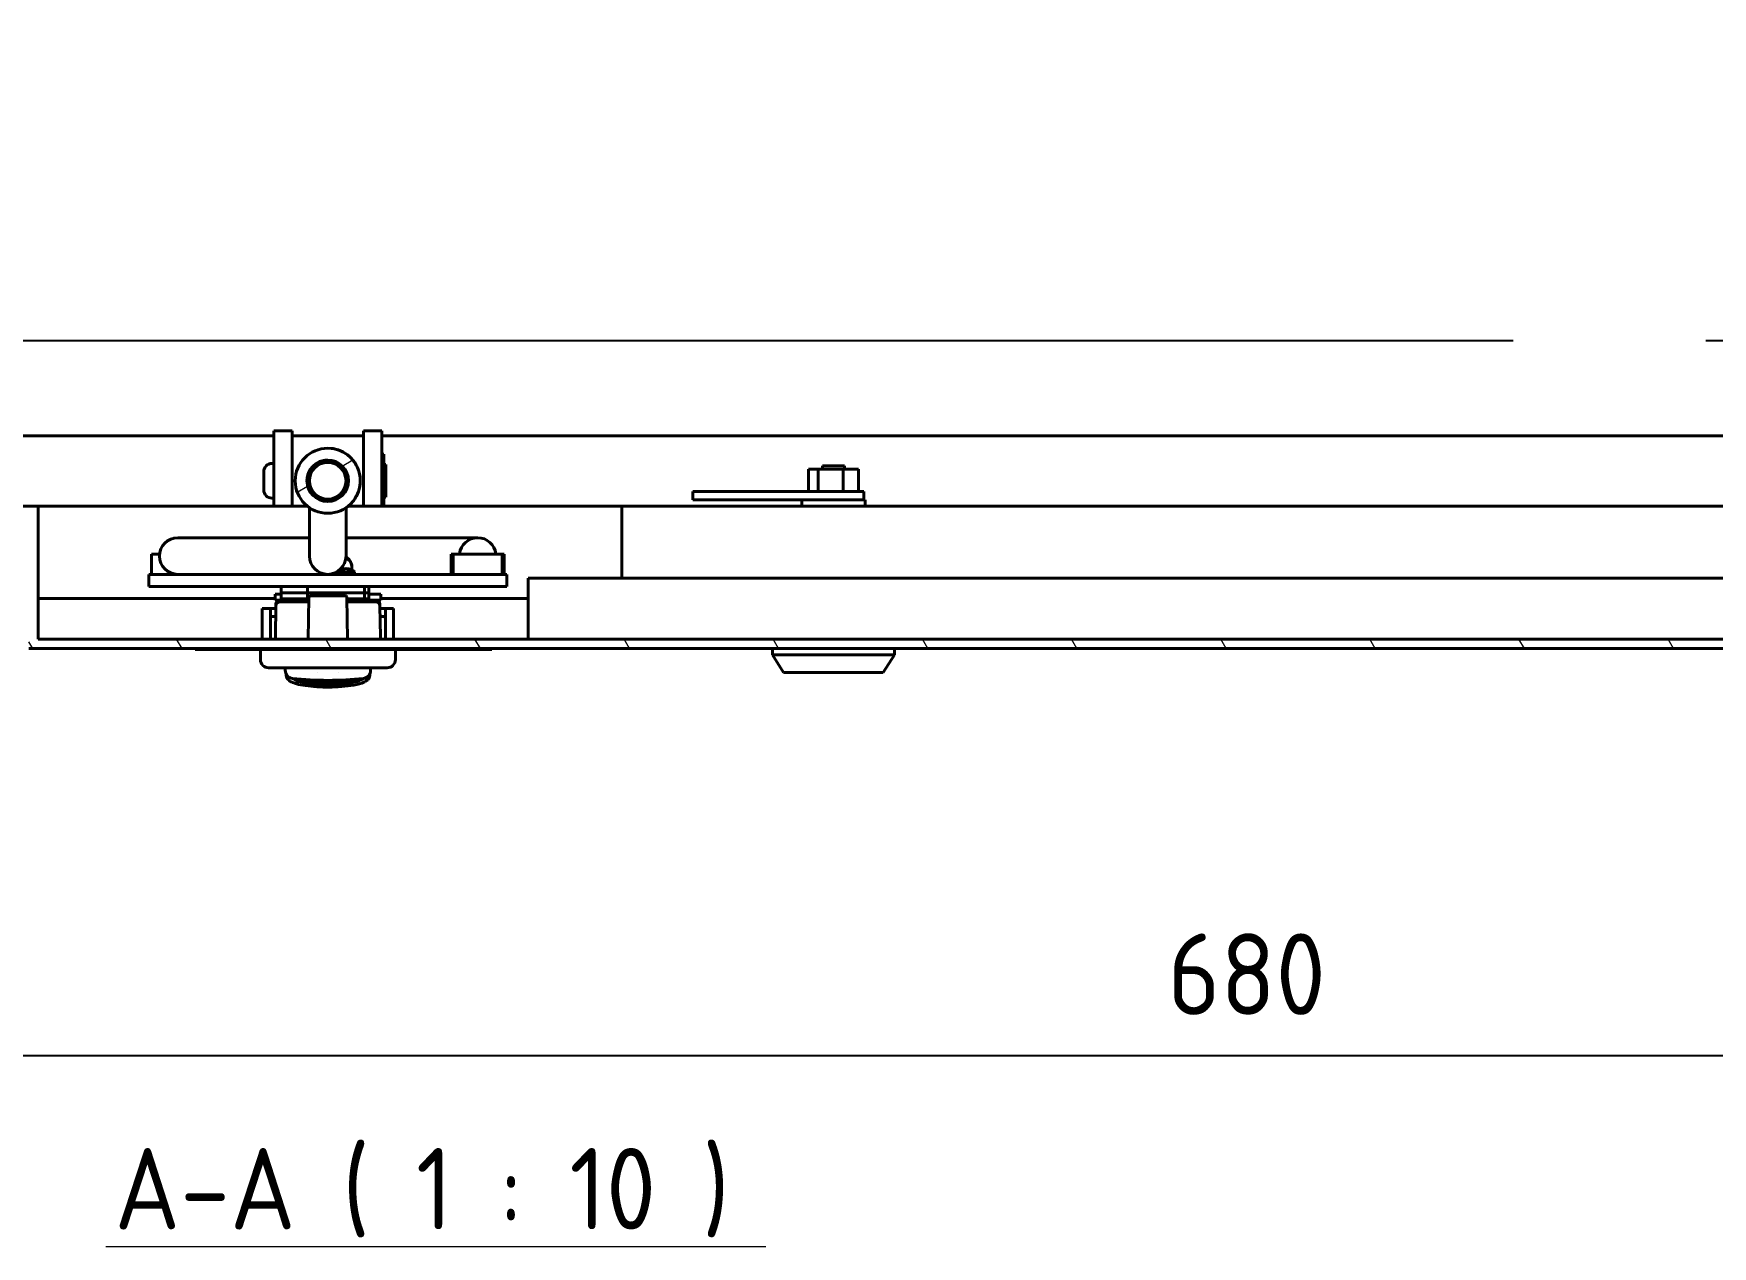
# Model space of a CAD drawing. Header units: millimetres. Extents: x 0 to 8410, y 0 to 5940.
# Drawn here: x 7248.3 to 7661, y 3047 to 3345.1 of the extents above; entities that cross this region are included whole.
import ezdxf

# ---------------------------------------------------------------- set-up
doc = ezdxf.new("R2010")
doc.units = ezdxf.units.MM
doc.header["$LTSCALE"] = 10
doc.linetypes.add('CHAIN', pattern=[0.3543, 0.2362, -0.0295, 0.0591, -0.0295])
doc.linetypes.add('DOUBLE_DASH_CHAIN', pattern=[1.2403, 0.6614, -0.0827, 0.1654, -0.0827, 0.1654, -0.0827])
doc.layers.get('0').update_dxf_attribs({"color": 3, "lineweight": 25})
for name, color, linetype, lineweight in [('가시적인 것(ISO)', 3, 'Continuous', 40), ('기호(ISO)', 5, 'Continuous', 25), ('단면선(ISO)', 7, 'CHAIN', 25), ('치수(ISO)', 2, 'Continuous', 25), ('해치(ISO)', 7, 'Continuous', 18)]:
    doc.layers.add(name, color=color, linetype=linetype, lineweight=lineweight)
doc.styles.add('치수 텍스트_PSTEK_POSCO', font='isocp.shx')
doc.styles.add('텍스트 스타일466', font='isocp.shx')
doc.dimstyles.new('치수_PSTEK_POSCO', dxfattribs={"dimscale": 10, "dimtxt": 2, "dimasz": 1.2, "dimexe": 1, "dimexo": 1, "dimgap": 1, "dimtad": 1, "dimrnd": 1e-08, "dimdsep": 46, "dimtxsty": '치수 텍스트_PSTEK_POSCO', "dimblk": 'Filled-2', "dimcen": 0.09, "dimdle": 10, "dimclrd": 7, "dimclre": 7, "dimclrt": 2, "dimadec": 1, "dimazin": 2, "dimtfac": 1, "dimtmove": 0, "dimatfit": 3, "dimfxl": 0, "dimtolj": 1, "dimlwd": -1, "dimlwe": -1, "dimarcsym": 0})
pattern_1 = [(120.00018, (0, 0), (-27.49626, -15.87508), [])]

# ---------------------------------------------------------------- blocks, each defined once
blk = doc.blocks.new('2dTransSection1')
at = {"layer": '단면선(ISO)', "linetype": 'DOUBLE_DASH_CHAIN', "ltscale": 5.729759}
blk.add_line((652.237, 326.963), (812.314, 326.963), dxfattribs=at)
blk = doc.blocks.new('Filled-2')
at = {"color": 0}
for p, q in [((0, 0), (-1, 0.25)), ((-1, 0.25), (-1, -0.25)), ((-1, 0), (0, 0)), ((-1, -0.25), (0, 0))]:
    blk.add_line(p, q, dxfattribs=at)
at = {"color": 0, "flags": 128}
blk.add_lwpolyline([(-1, -0.25), (0, 0)], dxfattribs=at)
at = {"color": 0}
blk.add_solid([(-1, -0.25), (0, 0), (-1, 0.25), (-1, -0.25)], dxfattribs=at)
blk = doc.blocks.new('*D64')
at = {"layer": 'Defpoints', "color": 0}
for p in [(7205.67, 3293.9), (7885.67, 3293.9), (7885.67, 3093.9)]:
    blk.add_point(p, dxfattribs=at)
at = {"layer": '치수(ISO)', "color": 7}
for p, q in [((7205.67, 3283.9), (7205.67, 3083.9)), ((7885.67, 3283.9), (7885.67, 3083.9)), ((7217.67, 3093.9), (7873.67, 3093.9))]:
    blk.add_line(p, q, dxfattribs=at)
at = {"layer": '치수(ISO)', "color": 7, "xscale": 12.00000047683716, "yscale": 12.00000047683716, "zscale": 12.00000047683716, "rotation": 180}
blk.add_blockref('Filled-2', (7205.67, 3093.9), dxfattribs=at)
at = {"layer": '치수(ISO)', "color": 7, "xscale": 12.00000047683716, "yscale": 12.00000047683716, "zscale": 12.00000047683716}
blk.add_blockref('Filled-2', (7885.67, 3093.9), dxfattribs=at)
at = {"layer": '치수(ISO)', "color": 2, "insert": (7527.06, 3113.9), "char_height": 20, "attachment_point": 4, "style": '치수 텍스트_PSTEK_POSCO'}
blk.add_mtext('\\A1;680', dxfattribs=at)

msp = doc.modelspace()

# ---------------------------------------------------------------- hatches: boundary and pattern name
at = {"layer": '해치(ISO)'}
h = msp.add_hatch(dxfattribs=at)
h.set_pattern_fill('ANSI31', color=256, scale=254, angle=14.999978, style=0)
h.set_pattern_definition([(59.99998, (0, 0), (-27.4963, 15.87501), [])])
edge = h.paths.add_edge_path()
edge.add_line((6697.9681, 3196.2004), (6737.9681, 3196.2004))
edge.add_line((6737.9681, 3196.2004), (6737.9681, 3198.2004))
edge.add_ellipse((6734.9681, 3198.2004), major_axis=(3, 0), ratio=1, start_angle=0, end_angle=90)
edge.add_line((6734.9681, 3201.2004), (6707.4681, 3201.2004))
edge.add_ellipse((6707.4681, 3205.7004), major_axis=(0, -4.5), ratio=1, start_angle=270, end_angle=360, ccw=False)
edge.add_line((6702.9681, 3205.7004), (6702.9681, 3233.2004))
edge.add_ellipse((6699.9681, 3233.2004), major_axis=(3, 0), ratio=1, start_angle=0, end_angle=90)
edge.add_line((6699.9681, 3236.2004), (6697.9681, 3236.2004))
edge.add_line((6697.9681, 3236.2004), (6697.9681, 3196.2004))
edge = h.paths.add_edge_path()
edge.add_ellipse((7983.8681, 3205.7004), major_axis=(4.5, 0), ratio=1, start_angle=270, end_angle=360)
edge.add_line((7988.3681, 3205.7004), (7988.3681, 3233.2004))
edge.add_ellipse((7991.3681, 3233.2004), major_axis=(0, 3), ratio=1, start_angle=0, end_angle=90, ccw=False)
edge.add_line((7991.3681, 3236.2004), (7993.3681, 3236.2004))
edge.add_line((7993.3681, 3236.2004), (7993.3681, 3196.2004))
edge.add_line((7993.3681, 3196.2004), (7953.3681, 3196.2004))
edge.add_line((7953.3681, 3196.2004), (7953.3681, 3198.2004))
edge.add_ellipse((7956.3681, 3198.2004), major_axis=(0, 3), ratio=1, start_angle=0, end_angle=90, ccw=False)
edge.add_line((7956.3681, 3201.2004), (7983.8681, 3201.2004))
edge = h.paths.add_edge_path()
edge.add_ellipse((6707.4681, 3882.1004), major_axis=(-4.5, 0), ratio=1, start_angle=270, end_angle=360)
edge.add_line((6702.9681, 3882.1004), (6702.9681, 3854.6004))
edge.add_ellipse((6699.9681, 3854.6004), major_axis=(0, -3), ratio=1, start_angle=0, end_angle=90, ccw=False)
edge.add_line((6699.9681, 3851.6004), (6697.9681, 3851.6004))
edge.add_line((6697.9681, 3851.6004), (6697.9681, 3891.6004))
edge.add_line((6697.9681, 3891.6004), (6737.9681, 3891.6004))
edge.add_line((6737.9681, 3891.6004), (6737.9681, 3889.6004))
edge.add_ellipse((6734.9681, 3889.6004), major_axis=(0, -3), ratio=1, start_angle=0, end_angle=90, ccw=False)
edge.add_line((6734.9681, 3886.6004), (6707.4681, 3886.6004))
edge = h.paths.add_edge_path()
edge.add_line((7956.3681, 3886.6004), (7983.8681, 3886.6004))
edge.add_ellipse((7983.8681, 3882.1004), major_axis=(0, 4.5), ratio=1, start_angle=270, end_angle=360, ccw=False)
edge.add_line((7988.3681, 3882.1004), (7988.3681, 3854.6004))
edge.add_ellipse((7991.3681, 3854.6004), major_axis=(-3, 0), ratio=1, start_angle=0, end_angle=90)
edge.add_line((7991.3681, 3851.6004), (7993.3681, 3851.6004))
edge.add_line((7993.3681, 3851.6004), (7993.3681, 3891.6004))
edge.add_line((7993.3681, 3891.6004), (7953.3681, 3891.6004))
edge.add_line((7953.3681, 3891.6004), (7953.3681, 3889.6004))
edge.add_ellipse((7956.3681, 3889.6004), major_axis=(-3, 0), ratio=1, start_angle=0, end_angle=90)
h = msp.add_hatch(dxfattribs=at)
h.set_pattern_fill('ANSI31', color=256, scale=254, angle=-14.999978, style=0)
h.set_pattern_definition([(30, (0, 0), (-15.87501, 27.4963), [])])
edge = h.paths.add_edge_path()
edge.add_ellipse((7320.6181, 3235.1504), major_axis=(0, 8), ratio=1, start_angle=0, end_angle=360)
edge = h.paths.add_edge_path(flags=0)
edge.add_ellipse((7320.6181, 3235.1504), major_axis=(0, -5.1), ratio=1, start_angle=0, end_angle=360)
h = msp.add_hatch(dxfattribs=at)
h.set_pattern_fill('ANSI31', color=256, scale=254, angle=75.000175, style=0)
h.set_pattern_definition(pattern_1)
edge = h.paths.add_edge_path()
edge.add_ellipse((7320.6181, 3235.1504), major_axis=(4.5, 0), ratio=1, start_angle=0, end_angle=360)
h = msp.add_hatch(dxfattribs=at)
h.set_pattern_fill('ANSI31', color=256, scale=254, angle=75.000175, style=0)
h.set_pattern_definition(pattern_1)
h.paths.add_polyline_path([(7919.6681, 3213.6004), (7930.3681, 3213.6004), (7930.3681, 3196.2004), (7249.4681, 3196.2004), (7249.4681, 3228.9004), (7219.4681, 3228.9004), (7219.4681, 3215.9004), (7221.7681, 3215.9004), (7221.7681, 3226.6004), (7247.1681, 3226.6004), (7247.1681, 3193.9004), (7932.6681, 3193.9004), (7932.6681, 3215.9004), (7919.6681, 3215.9004)])

# ---------------------------------------------------------------- linework, layer by layer
at = {"layer": '가시적인 것(ISO)'}
for p, q in [((7307.3872, 3246.2004), (7183.9491, 3246.2004)), ((7307.3872, 3247.4004), (7307.3872, 3228.9004)), ((7307.3872, 3247.4004), (7311.8872, 3247.4004)), ((7311.8872, 3228.9004), (7311.8872, 3247.4004)), ((7329.3872, 3246.2004), (7311.8872, 3246.2004)), ((7329.3872, 3247.4004), (7329.3872, 3228.9004)), ((7333.8872, 3247.4004), (7329.3872, 3247.4004)), ((7333.8872, 3228.9004), (7333.8872, 3247.4004)), ((7943.3681, 3246.2004), (7333.8872, 3246.2004)), ((7333.8872, 3241.6504), (7334.3872, 3241.6504)), ((7334.3872, 3228.9004), (7334.3872, 3241.6504)), ((7304.8872, 3232.9004), (7304.8872, 3237.4004)), ((7307.3872, 3239.4004), (7306.8872, 3239.4004)), ((7334.3872, 3239.1504), (7334.8872, 3239.1504)), ((7334.8872, 3231.1504), (7334.8872, 3239.1504)), ((7441.1531, 3238.0004), (7438.7696, 3238.0004)), ((7438.7696, 3238.0004), (7438.7696, 3232.5004)), ((7447.3016, 3238.0004), (7441.1531, 3238.0004)), ((7441.1531, 3238.0004), (7441.1531, 3232.5004)), ((7442.2181, 3238.0004), (7442.2181, 3238.8004)), ((7447.6181, 3238.8004), (7442.2181, 3238.8004)), ((7451.0666, 3238.0004), (7447.3016, 3238.0004)), ((7447.3016, 3238.0004), (7447.3016, 3232.5004)), ((7447.6181, 3238.0004), (7447.6181, 3238.8004)), ((7451.0666, 3238.0004), (7451.0666, 3232.5004)), ((7316.1181, 3232.7504), (7316.1181, 3235.1504)), ((7325.1181, 3232.7504), (7325.1181, 3235.1504)), ((7325.1372, 3235.0525), (7325.1372, 3235.1504)), ((7325.1372, 3232.7865), (7325.1372, 3235.0525)), ((7419.8681, 3232.5004), (7410.3681, 3232.5004)), ((7410.3681, 3230.5004), (7410.3681, 3232.5004)), ((7442.8681, 3232.5004), (7419.8681, 3232.5004)), ((7452.3681, 3232.5004), (7442.8681, 3232.5004)), ((7452.3681, 3232.5004), (7452.3681, 3230.5004)), ((7249.4681, 3228.9004), (7219.4681, 3228.9004)), ((7249.4681, 3228.9004), (7315.6244, 3228.9004)), ((7249.4681, 3196.2004), (7249.4681, 3228.9004)), ((7307.3872, 3230.9004), (7306.8872, 3230.9004)), ((7316.1181, 3216.6504), (7316.1181, 3228.536)), ((7325.1181, 3216.6504), (7325.1181, 3228.536)), ((7325.1372, 3221.1504), (7325.1372, 3228.549)), ((7325.6309, 3228.9004), (7392.9181, 3228.9004)), ((7334.3872, 3231.1504), (7334.8872, 3231.1504)), ((7392.9181, 3211.2004), (7392.9181, 3228.9004)), ((7392.9181, 3228.9004), (7846.9181, 3228.9004)), ((7410.3681, 3230.5004), (7419.8681, 3230.5004)), ((7442.8681, 3230.5004), (7419.8681, 3230.5004)), ((7437.1181, 3228.9004), (7437.1181, 3230.5004)), ((7442.8681, 3230.5004), (7450.0924, 3230.5004)), ((7452.7181, 3230.5004), (7450.0924, 3230.5004)), ((7452.7181, 3228.9004), (7452.7181, 3230.5004)), ((7283.7681, 3221.1504), (7316.1181, 3221.1504)), ((7357.2974, 3221.1504), (7325.1181, 3221.1504)), ((7357.4872, 3221.1504), (7357.2974, 3221.1504)), ((7277.6613, 3217.1504), (7277.268, 3217.1504)), ((7277.268, 3212.1504), (7277.268, 3217.1504)), ((7278.6549, 3217.1504), (7277.6613, 3217.1504)), ((7278.6549, 3217.1504), (7279.296, 3217.1504)), ((7325.3571, 3216.3004), (7325.1045, 3216.3004)), ((7351.4872, 3217.1504), (7350.9871, 3217.1504)), ((7350.9871, 3212.1504), (7350.9871, 3217.1504)), ((7363.4872, 3217.1504), (7351.4872, 3217.1504)), ((7351.4872, 3212.1504), (7351.4872, 3217.1504)), ((7363.9873, 3217.1504), (7363.4872, 3217.1504)), ((7363.4872, 3212.1504), (7363.4872, 3217.1504)), ((7363.9873, 3212.1504), (7363.9873, 3217.1504)), ((7277.4202, 3212.1504), (7276.6681, 3212.1504)), ((7276.6681, 3209.1504), (7276.6681, 3212.1504)), ((7277.6613, 3212.1504), (7277.4202, 3212.1504)), ((7278.6549, 3212.1504), (7277.6613, 3212.1504)), ((7278.6549, 3212.1504), (7283.7681, 3212.1504)), ((7283.7681, 3212.1504), (7320.6181, 3212.1504)), ((7320.6181, 3212.1504), (7329.5075, 3212.1504)), ((7327.1681, 3212.8004), (7322.9478, 3212.8004)), ((7323.6126, 3213.2914), (7323.6126, 3213.1661)), ((7326.5571, 3213.9004), (7326.5571, 3213.1661)), ((7327.1681, 3212.4004), (7327.1681, 3212.8004)), ((7331.7979, 3212.1504), (7329.5075, 3212.1504)), ((7331.7979, 3212.1504), (7363.1262, 3212.1504)), ((7364.6681, 3212.1504), (7363.1262, 3212.1504)), ((7364.6681, 3209.1504), (7364.6681, 3212.1504)), ((7869.9181, 3211.2004), (7369.9181, 3211.2004)), ((7369.9181, 3196.2004), (7369.9181, 3211.2004)), ((7278.21, 3209.1504), (7276.6681, 3209.1504)), ((7278.21, 3209.1504), (7309.5383, 3209.1504)), ((7308.6681, 3207.3004), (7307.6681, 3207.3004)), ((7307.6681, 3205.8004), (7307.6681, 3207.3004)), ((7309.1681, 3207.3004), (7308.6681, 3207.3004)), ((7309.1681, 3207.6504), (7309.1681, 3209.1504)), ((7314.9181, 3207.6504), (7309.1681, 3207.6504)), ((7309.1681, 3206.1504), (7309.1681, 3207.6504)), ((7314.9181, 3207.6504), (7309.1681, 3207.6504)), ((7311.8287, 3209.1504), (7309.5383, 3209.1504)), ((7311.8287, 3209.1504), (7329.5075, 3209.1504)), ((7315.6681, 3207.6504), (7314.9181, 3207.6504)), ((7315.6681, 3207.6504), (7314.9181, 3207.6504)), ((7315.6681, 3207.6504), (7315.6681, 3209.1504)), ((7315.6681, 3207.6504), (7316.1197, 3207.6504)), ((7315.6681, 3206.1504), (7315.6681, 3207.6504)), ((7315.6681, 3207.6504), (7316.1197, 3207.6504)), ((7329.6681, 3207.6504), (7316.1197, 3207.6504)), ((7329.6681, 3207.6504), (7316.1197, 3207.6504)), ((7316.5126, 3206.9004), (7324.8237, 3206.9004)), ((7331.7979, 3209.1504), (7329.5075, 3209.1504)), ((7329.6681, 3207.6504), (7329.6681, 3209.1504)), ((7329.6681, 3207.6504), (7330.1944, 3207.6504)), ((7329.6681, 3206.1504), (7329.6681, 3207.6504)), ((7329.6681, 3207.6504), (7330.1944, 3207.6504)), ((7330.6944, 3207.6504), (7330.1944, 3207.6504)), ((7330.6944, 3207.6504), (7330.1944, 3207.6504)), ((7330.6944, 3207.6504), (7330.6944, 3209.1504)), ((7330.6944, 3206.1504), (7330.6944, 3207.6504)), ((7332.6681, 3207.3004), (7330.6944, 3207.3004)), ((7331.7979, 3209.1504), (7363.1262, 3209.1504)), ((7333.6681, 3207.3004), (7332.6681, 3207.3004)), ((7333.6681, 3205.8004), (7333.6681, 3207.3004)), ((7364.6681, 3209.1504), (7363.1262, 3209.1504)), ((7307.6681, 3206.2004), (7249.4681, 3206.2004)), ((7304.5181, 3203.8004), (7304.5181, 3198.8004)), ((7306.5181, 3203.8004), (7304.5181, 3203.8004)), ((7306.5181, 3203.8004), (7306.7182, 3203.8004)), ((7306.5181, 3198.8004), (7306.5181, 3203.8004)), ((7307.8671, 3203.8004), (7306.7182, 3203.8004)), ((7307.6681, 3205.8004), (7308.6681, 3205.8004)), ((7307.8779, 3204.4178), (7307.7452, 3196.8178)), ((7307.8849, 3204.8178), (7307.8779, 3204.4178)), ((7308.8847, 3205.8004), (7308.6681, 3205.8004)), ((7308.8777, 3205.4004), (7315.5037, 3205.4004)), ((7308.8847, 3205.8004), (7315.9936, 3205.8004)), ((7314.9181, 3206.1504), (7309.1681, 3206.1504)), ((7313.7681, 3206.1504), (7313.7681, 3205.8004)), ((7315.6681, 3206.1504), (7314.9181, 3206.1504)), ((7315.6681, 3206.1504), (7316.0081, 3206.1504)), ((7315.8344, 3196.2004), (7316.0126, 3206.4091)), ((7325.5018, 3196.2004), (7325.3236, 3206.4091)), ((7329.6681, 3206.1504), (7325.3281, 3206.1504)), ((7325.3426, 3205.8004), (7332.4515, 3205.8004)), ((7325.8325, 3205.4004), (7332.4585, 3205.4004)), ((7327.5681, 3206.1504), (7327.5681, 3205.8004)), ((7329.6681, 3206.1504), (7330.1944, 3206.1504)), ((7330.6944, 3206.1504), (7330.1944, 3206.1504)), ((7332.6681, 3205.8004), (7332.4515, 3205.8004)), ((7332.6681, 3205.8004), (7333.6681, 3205.8004)), ((7333.4583, 3204.4178), (7333.4514, 3204.8178)), ((7333.4583, 3204.4178), (7333.591, 3196.8178)), ((7334.618, 3203.8004), (7333.4691, 3203.8004)), ((7369.9181, 3206.2004), (7333.6681, 3206.2004)), ((7334.618, 3203.8004), (7334.8181, 3203.8004)), ((7336.8181, 3203.8004), (7334.8181, 3203.8004)), ((7334.8181, 3203.8004), (7334.8181, 3198.8004)), ((7336.8181, 3198.8004), (7336.8181, 3203.8004)), ((7304.5181, 3198.8004), (7304.5181, 3196.2004)), ((7306.5181, 3196.2004), (7306.5181, 3198.8004)), ((7307.8322, 3201.8004), (7307.0181, 3201.8004)), ((7334.3181, 3201.8004), (7333.504, 3201.8004)), ((7334.8181, 3198.8004), (7334.8181, 3196.2004)), ((7336.8181, 3196.2004), (7336.8181, 3198.8004)), ((7930.3681, 3196.2004), (7249.4681, 3196.2004)), ((7307.7344, 3196.2004), (7307.7452, 3196.8178)), ((7333.6018, 3196.2004), (7333.591, 3196.8178)), ((7247.1681, 3193.9004), (7932.6681, 3193.9004)), ((7288.0109, 3193.9004), (7288.0109, 3193.7004)), ((7288.2378, 3193.9004), (7288.2378, 3193.7004)), ((7289.4858, 3193.9004), (7289.4858, 3193.7004)), ((7359.4858, 3193.7004), (7289.4858, 3193.7004)), ((7304.0699, 3193.7004), (7304.0918, 3191.1829)), ((7337.2664, 3193.7004), (7337.2444, 3191.1829)), ((7359.4858, 3193.9004), (7359.4858, 3193.7004)), ((7360.7337, 3193.9004), (7360.7337, 3193.7004)), ((7360.9606, 3193.9004), (7360.9606, 3193.7004)), ((7429.9181, 3193.9004), (7429.9181, 3192.4004)), ((7429.9181, 3192.4004), (7459.9181, 3192.4004)), ((7432.6681, 3188.0004), (7429.9181, 3192.4004)), ((7457.1681, 3188.0004), (7459.9181, 3192.4004)), ((7459.9181, 3193.9004), (7459.9181, 3192.4004)), ((7306.0918, 3189.2004), (7335.2445, 3189.2004)), ((7310.1681, 3188.7761), (7310.1681, 3189.2004)), ((7310.1681, 3188.5649), (7310.1681, 3188.7761)), ((7316.1309, 3186.2292), (7314.2192, 3186.2292)), ((7319.2237, 3186.0241), (7314.6335, 3186.0241)), ((7319.6681, 3185.819), (7315.0477, 3185.819)), ((7318.1681, 3188.0061), (7318.1681, 3188.0061)), ((7319.557, 3186.069), (7319.557, 3186.1081)), ((7319.698, 3186.1063), (7319.7792, 3186.0688)), ((7319.7792, 3186.0688), (7320.0011, 3185.9664)), ((7320.0011, 3185.8641), (7320.0011, 3185.9664)), ((7320.0011, 3185.9664), (7320.2234, 3185.8639)), ((7320.2234, 3185.8639), (7320.4448, 3185.7617)), ((7320.8914, 3185.7617), (7321.1129, 3185.8639)), ((7321.1129, 3185.8639), (7321.3351, 3185.9664)), ((7321.3351, 3185.9664), (7321.557, 3186.0688)), ((7321.3351, 3185.8641), (7321.3351, 3185.9664)), ((7321.557, 3186.0688), (7321.6382, 3186.1063)), ((7326.2886, 3185.819), (7321.6681, 3185.819)), ((7321.7792, 3186.069), (7321.7792, 3186.1081)), ((7326.7028, 3186.0241), (7322.1126, 3186.0241)), ((7323.1681, 3188.0061), (7323.1681, 3188.0061)), ((7327.117, 3186.2292), (7325.2053, 3186.2292)), ((7331.1681, 3188.7761), (7331.1681, 3189.2004)), ((7331.1681, 3188.7761), (7331.1681, 3188.5649)), ((7457.1681, 3188.0004), (7432.6681, 3188.0004)), ((7320.1122, 3185.6141), (7315.4616, 3185.6141)), ((7320.5567, 3185.4091), (7315.8758, 3185.4091)), ((7325.0462, 3185.204), (7316.29, 3185.204)), ((7324.632, 3184.999), (7316.7042, 3184.999)), ((7324.2215, 3184.7956), (7317.1148, 3184.7956)), ((7323.1505, 3184.5925), (7318.1858, 3184.5925)), ((7320.4456, 3185.6591), (7320.4448, 3185.7617)), ((7320.4448, 3185.7617), (7320.6678, 3185.6589)), ((7320.6683, 3185.6588), (7320.8914, 3185.7617)), ((7325.4604, 3185.4091), (7320.7795, 3185.4091)), ((7320.8906, 3185.6591), (7320.8914, 3185.7617)), ((7325.8746, 3185.6141), (7321.224, 3185.6141))]:
    msp.add_line(p, q, dxfattribs=at)
for radius in [8, 5.1, 4.5]:
    msp.add_circle((7320.6181, 3235.1504), radius, dxfattribs=at)
for centre, radius, start, end in [((7320.6372, 3235.1504), 5.1, 90.106999, 207.614303), ((7320.6372, 3235.1504), 8, 304.228866, 90.068212), ((7320.6372, 3235.1504), 4.5, 0, 90.121265), ((7306.8872, 3237.4004), 2, 90, 180), ((7306.8872, 3232.9004), 2, 180, 270), ((7283.7681, 3216.6504), 4.5, 90, 270), ((7357.4872, 3216.6504), 4.5, 6.37937, 173.62063), ((7320.6181, 3216.6504), 4.5, 180, 0), ((7323.5571, 3213.9004), 3, 0.000019, 53.130102), ((7320.6681, 3202.632), 10.9379, 74.383254, 74.982014), ((7320.6681, 3202.632), 12.0684, 57.411905, 60.793055), ((7326.4681, 3212.4004), 0.7, 339.075168, 0), ((7316.5126, 3206.4004), 0.5, 90, 179), ((7324.8237, 3206.4004), 0.5, 1, 90), ((7308.8777, 3204.4004), 1, 90, 179), ((7308.8847, 3204.8004), 1, 90, 179), ((7332.4515, 3204.8004), 1, 1, 90), ((7332.4585, 3204.4004), 1, 1, 90), ((7307.0181, 3201.3004), 0.5, 126.857605, 180), ((7334.3181, 3201.3004), 0.5, 0, 53.142395), ((7306.0918, 3191.2004), 2, 180.5, 270), ((7335.2445, 3191.2004), 2, 270, 359.5), ((7312.1681, 3188.5649), 2, 180, 263.743805), ((7320.6681, 3266.1004), 80, 263.743805, 276.256195), ((7329.1681, 3188.5649), 2, 276.256195, 0)]:
    msp.add_arc(centre, radius, start, end, dxfattribs=at)
for centre, major_axis, ratio, start_param, end_param in [((7325.0848, 3202.632), (0, 10.9379), 0.5, 6.01062167, 6.55574894), ((7315.478, 3204.4266), (0.4999, -0.0087), 0.0115701, 6.28314607, 6.28330272), ((7325.8583, 3204.4266), (-0.4999, -0.0087), 0.01155352, 0.00000001, 0.00013847), ((7310.4609, 3185.6166), (0.0692, -1.982), 0.00001, 3.49803181, 3.67858202), ((7320.6681, 3186.8511), (-8.705, 0), 0.20506262, 0.1621143, 1.01748088), ((7319.2237, 3186.2741), (0, 0.25), 0.44444444, 2.26049318, 4.0066341), ((7319.6681, 3186.069), (0, 0.25), 0.44444444, 1.57079633, 4.7114932), ((7320.1122, 3185.8641), (0, 0.25), 0.44444444, 1.57079633, 4.7114932), ((7321.224, 3185.8641), (0, 0.25), 0.44444444, 1.57169208, 4.71238898), ((7321.6681, 3186.069), (0, 0.25), 0.44444444, 1.57169208, 4.71238898), ((7322.1126, 3186.2741), (0, 0.25), 0.44444444, 2.27655121, 4.02269213), ((7320.6681, 3186.8511), (-8.705, 0), 0.20506262, 2.12411154, 2.97947836), ((7329.9846, 3187.3192), (0.9485, 0.0475), 0.97568151, 6.20025748, 6.2002697), ((7330.8758, 3185.6285), (0.0688, 1.9702), 0.00001, 5.74595627, 5.92726372), ((7320.5567, 3185.6591), (0, 0.25), 0.44444444, 1.57079633, 4.7110469), ((7320.7795, 3185.6591), (0, 0.25), 0.44444444, 1.57213829, 4.71238898)]:
    msp.add_ellipse(centre, major_axis=major_axis, ratio=ratio, start_param=start_param, end_param=end_param, dxfattribs=at)
for points, knots in [([(7326.5571, 3213.9004), (7326.5571, 3214.058), (7326.5412, 3214.2443), (7326.487, 3214.5628), (7326.435, 3214.7505), (7326.3067, 3215.0822), (7326.1979, 3215.2716), (7326.0199, 3215.4988), (7325.9221, 3215.5957), (7325.6124, 3215.8373), (7325.3263, 3215.928), (7325.0765, 3215.928), (7325.0681, 3215.9279), (7325.0597, 3215.9277)], [0.372489683, 0.372489683, 0.372489683, 0.372489683, 0.419755937, 0.419755937, 0.473414673, 0.473414673, 0.545550808, 0.545550808, 0.600116705, 0.600116705, 0.744979206, 0.744979206, 0.749973819, 0.749973819, 0.749973819, 0.749973819]), ([(7315.5037, 3205.4004), (7315.5575, 3205.4004), (7315.612, 3205.4093), (7315.7134, 3205.4434), (7315.7615, 3205.4688), (7315.8464, 3205.5325), (7315.8842, 3205.5718), (7315.9448, 3205.659), (7315.9683, 3205.7082), (7315.9907, 3205.7843), (7315.9962, 3205.8102), (7316.0013, 3205.8495), (7316.0024, 3205.8627), (7316.0032, 3205.8784), (7316.0033, 3205.8808), (7316.0034, 3205.884), (7316.0034, 3205.8848), (7316.0035, 3205.8862), (7316.0035, 3205.8869), (7316.0035, 3205.8877), (7316.0035, 3205.888), (7316.0035, 3205.8887), (7316.0036, 3205.889), (7316.0036, 3205.8898), (7316.0036, 3205.8901), (7316.0036, 3205.8906), (7316.0036, 3205.8907), (7316.0036, 3205.8909), (7316.0036, 3205.8909), (7316.0036, 3205.8909)], [0, 0, 0, 0, 0.0161479961, 0.0161479961, 0.0320720003, 0.0320720003, 0.0480041045, 0.0480041045, 0.0639360232, 0.0639360232, 0.0718248537, 0.0718248537, 0.075809898, 0.075809898, 0.0765286136, 0.0765286136, 0.0767818654, 0.0767818654, 0.0769826369, 0.0769826369, 0.0770827591, 0.0770827591, 0.0772860355, 0.0772860355, 0.0776901468, 0.0776901468, 0.0784886093, 0.0784886093, 0.0796364049, 0.0796364049, 0.0796364049, 0.0796364049]), ([(7325.3326, 3205.8909), (7325.3326, 3205.8909), (7325.3326, 3205.891), (7325.3327, 3205.8901), (7325.3327, 3205.8899), (7325.3327, 3205.8892), (7325.3327, 3205.8889), (7325.3327, 3205.8883), (7325.3327, 3205.8878), (7325.3327, 3205.8868), (7325.3327, 3205.8863), (7325.3328, 3205.8834), (7325.3329, 3205.8809), (7325.3334, 3205.8689), (7325.3341, 3205.8593), (7325.3377, 3205.8246), (7325.3422, 3205.7996), (7325.362, 3205.7231), (7325.3842, 3205.6727), (7325.4424, 3205.5832), (7325.479, 3205.5428), (7325.562, 3205.4766), (7325.6094, 3205.4498), (7325.7091, 3205.413), (7325.7625, 3205.4025), (7325.8212, 3205.4005), (7325.8269, 3205.4004), (7325.8325, 3205.4004)], [0.0463509028, 0.0463509028, 0.0463509028, 0.0463509028, 0.0482775804, 0.0482775804, 0.0487149721, 0.0487149721, 0.0488957451, 0.0488957451, 0.0490782892, 0.0490782892, 0.0492597626, 0.0492597626, 0.0499909493, 0.0499909493, 0.0528684865, 0.0528684865, 0.0604590006, 0.0604590006, 0.0765708205, 0.0765708205, 0.0924963087, 0.0924963087, 0.1084284727, 0.1084284727, 0.1243602953, 0.1243602953, 0.1260548174, 0.1260548174, 0.1260548174, 0.1260548174]), ([(7306.7182, 3201.7005), (7306.7501, 3201.7244), (7306.7849, 3201.7444), (7306.8852, 3201.7875), (7306.954, 3201.8004), (7307.0181, 3201.8004)], [0.0477563727, 0.0477563727, 0.0477563727, 0.0477563727, 0.0611298303, 0.0611298303, 0.0848690552, 0.0848690552, 0.0848690552, 0.0848690552]), ([(7307.7452, 3196.8189), (7307.7453, 3196.8249), (7307.7465, 3196.8898), (7307.751, 3197.151), (7307.7584, 3197.5744), (7307.7678, 3198.1143), (7307.7747, 3198.5085), (7307.7784, 3198.718)], [0.021771206, 0.021771206, 0.021771206, 0.021771206, 0.2, 0.4, 0.6, 0.8, 1, 1, 1, 1]), ([(7334.3181, 3201.8004), (7334.3822, 3201.8004), (7334.451, 3201.7875), (7334.5513, 3201.7444), (7334.5861, 3201.7244), (7334.618, 3201.7005)], [0.0840407175, 0.0840407175, 0.0840407175, 0.0840407175, 0.1077799424, 0.1077799424, 0.1211533999, 0.1211533999, 0.1211533999, 0.1211533999]), ([(7360.7337, 3193.7004), (7360.6654, 3193.7004), (7360.5628, 3193.7004), (7359.9859, 3193.7004), (7359.7605, 3193.7004), (7359.4858, 3193.7004)], [-2.739479478, -2.739479478, -2.739479478, -2.739479478, -2.385342247, -2.385342247, -2.224904413, -2.224904413, -2.224904413, -2.224904413]), ([(7310.3899, 3187.6495), (7310.3909, 3187.62), (7310.3919, 3187.5908), (7310.3929, 3187.5622), (7310.394, 3187.5327), (7310.395, 3187.5038), (7310.396, 3187.4754)], [0.342560268, 0.342560268, 0.342560268, 0.342560268, 0.666666667, 0.666666667, 0.666666667, 1, 1, 1, 1]), ([(7330.9338, 3187.2899), (7330.9243, 3187.0182), (7330.8301, 3186.755), (7330.5611, 3186.3365), (7330.3899, 3186.1731), (7329.8746, 3185.7898), (7329.4837, 3185.6089), (7328.2931, 3185.1907), (7327.3592, 3184.9808), (7325.3608, 3184.6826), (7324.3144, 3184.5785), (7322.2352, 3184.4591), (7321.1836, 3184.4353), (7319.1499, 3184.4579), (7318.142, 3184.5029), (7316.2633, 3184.6537), (7315.3709, 3184.7616), (7313.7761, 3185.032), (7313.0636, 3185.1981), (7311.8423, 3185.6002), (7311.341, 3185.8253), (7310.6642, 3186.4471), (7310.4181, 3186.8407), (7310.4024, 3187.29)], [0, 0, 0, 0, 0.14515184, 0.14515184, 0.2929076, 0.2929076, 0.55375242, 0.55375242, 0.95338207, 0.95338207, 1.29200712, 1.29200712, 1.60114363, 1.60114363, 1.90300834, 1.90300834, 2.20628078, 2.20628078, 2.51942141, 2.51942141, 2.85973289, 2.85973289, 3.09975844, 3.09975844, 3.09975844, 3.09975844]), ([(7314.2192, 3186.2292), (7314.1968, 3186.2292), (7314.1742, 3186.2329), (7314.132, 3186.2471), (7314.112, 3186.2576), (7314.0762, 3186.284), (7314.0601, 3186.3003), (7314.0333, 3186.3364), (7314.0223, 3186.3565), (7314.0137, 3186.3776)], [0, 0, 0, 0, 0.0067498345, 0.0067498345, 0.0134268722, 0.0134268722, 0.0202535093, 0.0202535093, 0.0272192842, 0.0272192842, 0.0272192842, 0.0272192842]), ([(7314.6335, 3186.0241), (7314.6111, 3186.0241), (7314.5884, 3186.0278), (7314.5462, 3186.042), (7314.5262, 3186.0525), (7314.4904, 3186.079), (7314.4743, 3186.0953), (7314.4468, 3186.1323), (7314.4353, 3186.1536), (7314.4199, 3186.193), (7314.4146, 3186.2109), (7314.4108, 3186.2292)], [0, 0, 0, 0, 0.0067498345, 0.0067498345, 0.0134268722, 0.0134268722, 0.0202535093, 0.0202535093, 0.0275966094, 0.0275966094, 0.0331691058, 0.0331691058, 0.0331691058, 0.0331691058]), ([(7315.0477, 3185.819), (7315.0253, 3185.819), (7315.0026, 3185.8228), (7314.9604, 3185.8369), (7314.9404, 3185.8475), (7314.9046, 3185.8739), (7314.8885, 3185.8902), (7314.861, 3185.9273), (7314.8496, 3185.9486), (7314.8341, 3185.988), (7314.8288, 3186.0059), (7314.825, 3186.0241)], [0, 0, 0, 0, 0.0067498345, 0.0067498345, 0.0134268722, 0.0134268722, 0.0202535093, 0.0202535093, 0.0275966094, 0.0275966094, 0.0331691058, 0.0331691058, 0.0331691058, 0.0331691058]), ([(7315.4616, 3185.6141), (7315.4392, 3185.6141), (7315.4165, 3185.6179), (7315.3743, 3185.632), (7315.3543, 3185.6426), (7315.3185, 3185.669), (7315.3025, 3185.6853), (7315.2749, 3185.7223), (7315.2635, 3185.7437), (7315.248, 3185.783), (7315.2428, 3185.8009), (7315.239, 3185.819)], [0, 0, 0, 0, 0.0067498345, 0.0067498345, 0.0134268722, 0.0134268722, 0.0202535093, 0.0202535093, 0.0275966094, 0.0275966094, 0.0331543345, 0.0331543345, 0.0331543345, 0.0331543345]), ([(7326.0972, 3185.819), (7326.093, 3185.7984), (7326.0867, 3185.7781), (7326.0688, 3185.7357), (7326.0559, 3185.7135), (7326.0222, 3185.6725), (7326.0001, 3185.6538), (7325.9551, 3185.6289), (7325.9323, 3185.6209), (7325.8977, 3185.6151), (7325.8861, 3185.6141), (7325.8746, 3185.6141)], [0.0010987457, 0.0010987457, 0.0010987457, 0.0010987457, 0.0074102979, 0.0074102979, 0.0151922156, 0.0151922156, 0.0236707953, 0.0236707953, 0.0307635578, 0.0307635578, 0.0342332947, 0.0342332947, 0.0342332947, 0.0342332947]), ([(7326.5112, 3186.0241), (7326.5069, 3186.0034), (7326.5007, 3185.9831), (7326.4828, 3185.9406), (7326.4698, 3185.9184), (7326.4361, 3185.8774), (7326.4141, 3185.8587), (7326.369, 3185.8338), (7326.3462, 3185.8258), (7326.3116, 3185.82), (7326.3001, 3185.819), (7326.2886, 3185.819)], [0.001083976, 0.001083976, 0.001083976, 0.001083976, 0.0074102979, 0.0074102979, 0.0151922156, 0.0151922156, 0.0236707952, 0.0236707952, 0.0307635578, 0.0307635578, 0.0342332947, 0.0342332947, 0.0342332947, 0.0342332947]), ([(7326.9254, 3186.2292), (7326.9211, 3186.2085), (7326.9149, 3186.1882), (7326.897, 3186.1457), (7326.8841, 3186.1234), (7326.8503, 3186.0824), (7326.8283, 3186.0637), (7326.7832, 3186.0389), (7326.7604, 3186.0309), (7326.7258, 3186.0251), (7326.7143, 3186.0241), (7326.7028, 3186.0241)], [0.001083976, 0.001083976, 0.001083976, 0.001083976, 0.0074102979, 0.0074102979, 0.0151922156, 0.0151922156, 0.0236707952, 0.0236707952, 0.0307635578, 0.0307635578, 0.0342332947, 0.0342332947, 0.0342332947, 0.0342332947]), ([(7327.3225, 3186.3776), (7327.322, 3186.3765), (7327.3216, 3186.3753), (7327.3112, 3186.3507), (7327.2983, 3186.3285), (7327.2645, 3186.2875), (7327.2425, 3186.2688), (7327.1974, 3186.2439), (7327.1746, 3186.2359), (7327.1401, 3186.2301), (7327.1285, 3186.2292), (7327.117, 3186.2292)], [0.0070271368, 0.0070271368, 0.0070271368, 0.0070271368, 0.0074102979, 0.0074102979, 0.0151922156, 0.0151922156, 0.0236707952, 0.0236707952, 0.0307635578, 0.0307635578, 0.0342332947, 0.0342332947, 0.0342332947, 0.0342332947]), ([(7330.9403, 3187.4754), (7330.9412, 3187.5038), (7330.9423, 3187.5328), (7330.9433, 3187.5623), (7330.9443, 3187.5909), (7330.9453, 3187.62), (7330.9463, 3187.6495)], [0, 0, 0, 0, 0.333333333, 0.333333333, 0.333333333, 0.656852491, 0.656852491, 0.656852491, 0.656852491]), ([(7315.8758, 3185.4091), (7315.8534, 3185.4091), (7315.8307, 3185.4128), (7315.7886, 3185.427), (7315.7685, 3185.4375), (7315.7327, 3185.4639), (7315.7167, 3185.4802), (7315.6891, 3185.5173), (7315.6777, 3185.5386), (7315.6622, 3185.578), (7315.6569, 3185.5959), (7315.6532, 3185.6141)], [0, 0, 0, 0, 0.0067497323, 0.0067497323, 0.0134267743, 0.0134267743, 0.0202534112, 0.0202534112, 0.0275965115, 0.0275965115, 0.0331705719, 0.0331705719, 0.0331705719, 0.0331705719]), ([(7316.29, 3185.204), (7316.2676, 3185.204), (7316.2449, 3185.2078), (7316.2028, 3185.2219), (7316.1827, 3185.2324), (7316.1469, 3185.2589), (7316.1309, 3185.2752), (7316.1033, 3185.3122), (7316.0919, 3185.3335), (7316.0764, 3185.3729), (7316.0712, 3185.3909), (7316.0674, 3185.4091)], [0, 0, 0, 0, 0.0067498349, 0.0067498349, 0.0134268729, 0.0134268729, 0.0202535111, 0.0202535111, 0.0275966162, 0.0275966162, 0.0331690741, 0.0331690741, 0.0331690741, 0.0331690741]), ([(7316.7042, 3184.999), (7316.6818, 3184.999), (7316.6592, 3185.0027), (7316.617, 3185.0169), (7316.5969, 3185.0274), (7316.5611, 3185.0538), (7316.5451, 3185.0701), (7316.5175, 3185.1072), (7316.5061, 3185.1285), (7316.4907, 3185.1679), (7316.4854, 3185.1858), (7316.4816, 3185.204)], [0, 0, 0, 0, 0.0067498349, 0.0067498349, 0.0134268729, 0.0134268729, 0.0202535111, 0.0202535111, 0.0275966162, 0.0275966162, 0.0331690741, 0.0331690741, 0.0331690741, 0.0331690741]), ([(7317.1148, 3184.7956), (7317.0925, 3184.7956), (7317.07, 3184.7993), (7317.0281, 3184.8133), (7317.0082, 3184.8238), (7316.9728, 3184.85), (7316.9569, 3184.8663), (7316.9299, 3184.9029), (7316.9188, 3184.9239), (7316.904, 3184.963), (7316.899, 3184.9809), (7316.8957, 3184.999)], [0, 0, 0, 0, 0.0066907009, 0.0066907009, 0.013304948, 0.013304948, 0.0200424057, 0.0200424057, 0.0271945092, 0.0271945092, 0.0327178693, 0.0327178693, 0.0327178693, 0.0327178693]), ([(7317.8437, 3184.5976), (7317.8564, 3184.6032), (7317.8692, 3184.6132), (7317.8819, 3184.6272), (7317.8946, 3184.6412), (7317.9073, 3184.6591), (7317.9203, 3184.6806), (7317.9219, 3184.6832), (7317.9234, 3184.6859), (7317.925, 3184.6886), (7317.9366, 3184.7083), (7317.9484, 3184.7309), (7317.9605, 3184.7552), (7317.967, 3184.7682), (7317.9735, 3184.7818), (7317.9803, 3184.7956)], [0.000000098, 0.000000098, 0.000000098, 0.000000098, 0.25, 0.25, 0.25, 0.5, 0.5, 0.5, 0.530012354, 0.530012354, 0.530012354, 0.75, 0.75, 0.75, 0.868121684, 0.868121684, 0.868121684, 0.868121684]), ([(7318.1858, 3184.5924), (7318.076, 3184.5925), (7317.9666, 3184.5939), (7317.853, 3184.5973), (7317.8483, 3184.5975), (7317.8437, 3184.5976)], [-0.0330797392, -0.0330797392, -0.0330797392, -0.0330797392, 0, 0, 0.0014184893, 0.0014184893, 0.0014184893, 0.0014184893]), ([(7323.4925, 3184.5976), (7323.4879, 3184.5975), (7323.4832, 3184.5973), (7323.3696, 3184.5939), (7323.2603, 3184.5925), (7323.1505, 3184.5924)], [-0.2843108492, -0.2843108492, -0.2843108492, -0.2843108492, -0.2828632155, -0.2828632155, -0.249100163, -0.249100163, -0.249100163, -0.249100163]), ([(7323.356, 3184.7956), (7323.3621, 3184.7829), (7323.3682, 3184.7704), (7323.3743, 3184.7582), (7323.3878, 3184.731), (7323.4011, 3184.7054), (7323.4143, 3184.6833), (7323.4274, 3184.6613), (7323.4404, 3184.6427), (7323.4534, 3184.6282), (7323.4664, 3184.6137), (7323.4795, 3184.6033), (7323.4925, 3184.5976)], [0.13777902, 0.13777902, 0.13777902, 0.13777902, 0.25, 0.25, 0.25, 0.5, 0.5, 0.5, 0.75, 0.75, 0.75, 1, 1, 1, 1]), ([(7324.4406, 3184.999), (7324.4363, 3184.976), (7324.4295, 3184.9534), (7324.4102, 3184.9095), (7324.3968, 3184.8878), (7324.3629, 3184.849), (7324.3415, 3184.8318), (7324.2977, 3184.8088), (7324.2753, 3184.8014), (7324.2423, 3184.7964), (7324.2319, 3184.7956), (7324.2215, 3184.7956)], [0.0003367451, 0.0003367451, 0.0003367451, 0.0003367451, 0.0073268541, 0.0073268541, 0.0149710812, 0.0149710812, 0.0229996867, 0.0229996867, 0.0298999828, 0.0298999828, 0.0330356395, 0.0330356395, 0.0330356395, 0.0330356395]), ([(7324.8546, 3185.204), (7324.8503, 3185.1833), (7324.8441, 3185.163), (7324.8262, 3185.1205), (7324.8133, 3185.0983), (7324.7795, 3185.0573), (7324.7575, 3185.0386), (7324.7124, 3185.0137), (7324.6896, 3185.0057), (7324.6551, 3184.9999), (7324.6435, 3184.999), (7324.632, 3184.999)], [0.001083976, 0.001083976, 0.001083976, 0.001083976, 0.0074102979, 0.0074102979, 0.0151922156, 0.0151922156, 0.0236707952, 0.0236707952, 0.0307635578, 0.0307635578, 0.0342332943, 0.0342332943, 0.0342332943, 0.0342332943]), ([(7325.2688, 3185.4091), (7325.2646, 3185.3884), (7325.2583, 3185.3681), (7325.2404, 3185.3256), (7325.2275, 3185.3034), (7325.1938, 3185.2624), (7325.1717, 3185.2436), (7325.1266, 3185.2188), (7325.1038, 3185.2108), (7325.0693, 3185.205), (7325.0577, 3185.204), (7325.0462, 3185.204)], [0.001083976, 0.001083976, 0.001083976, 0.001083976, 0.0074102979, 0.0074102979, 0.0151922156, 0.0151922156, 0.0236707952, 0.0236707952, 0.0307635578, 0.0307635578, 0.0342332943, 0.0342332943, 0.0342332943, 0.0342332943]), ([(7325.6831, 3185.6141), (7325.6786, 3185.5928), (7325.6722, 3185.5719), (7325.6537, 3185.5289), (7325.6406, 3185.5066), (7325.6064, 3185.4659), (7325.5842, 3185.4475), (7325.539, 3185.4231), (7325.5162, 3185.4154), (7325.4823, 3185.4099), (7325.4713, 3185.4091), (7325.4604, 3185.4091)], [0.0008784766, 0.0008784766, 0.0008784766, 0.0008784766, 0.0073951939, 0.0073951939, 0.0152129762, 0.0152129762, 0.0236686313, 0.0236686313, 0.0307394876, 0.0307394876, 0.0340282025, 0.0340282025, 0.0340282025, 0.0340282025])]:
    msp.add_open_spline(points, degree=3, knots=knots, dxfattribs=at)
for points in [[(7325.8325, 3205.4004), (7325.8325, 3205.4004), (7325.8325, 3205.4004), (7325.8325, 3205.4004)], [(7333.591, 3196.8187), (7333.591, 3196.8181), (7333.591, 3196.8178), (7333.591, 3196.8178)], [(7288.2366, 3193.7004), (7288.1015, 3193.7004), (7288.0471, 3193.7004), (7288.0109, 3193.7004)], [(7289.4811, 3193.7004), (7288.9594, 3193.7004), (7288.5264, 3193.7004), (7288.2378, 3193.7004)], [(7360.9606, 3193.7004), (7360.9288, 3193.7004), (7360.8811, 3193.7004), (7360.7337, 3193.7004)], [(7310.3819, 3187.8785), (7310.3819, 3187.8785), (7310.3819, 3187.8785), (7310.3819, 3187.8785)], [(7311.7006, 3186.8359), (7311.7006, 3186.8359), (7311.7006, 3186.8359), (7311.7005, 3186.8359)], [(7330.9543, 3187.8785), (7330.9543, 3187.8785), (7330.9543, 3187.8785), (7330.9543, 3187.8785)]]:
    msp.add_open_spline(points, degree=3, dxfattribs=at)
at = {"layer": '기호(ISO)', "color": 7, "lineweight": 18}
msp.add_line((7266.1002, 3046.9877), (7428.3409, 3046.9877), dxfattribs=at)

# ---------------------------------------------------------------- block references
at = {"layer": '단면선(ISO)', "xscale": 10, "yscale": 10, "zscale": 10}
msp.add_blockref('2dTransSection1', (0, 0), dxfattribs=at)

# ---------------------------------------------------------------- texts
at = {"layer": '기호(ISO)', "color": 7, "insert": (7268.1962, 3049.1993), "char_height": 20, "attachment_point": 7, "style": '텍스트 스타일466'}
msp.add_mtext('A-A ( 1 : 10 )', dxfattribs=at)

# ---------------------------------------------------------------- dimensions: what is measured, and where the dimension line sits
at = {"layer": '치수(ISO)', "color": 7}
dim = msp.add_linear_dim(base=(7885.6681, 3093.9004), p1=(7205.6681, 3293.9004), p2=(7885.6681, 3293.9004), angle=180, dimstyle='치수_PSTEK_POSCO', override={"dimdec": 2, "dimtp": 0, "dimtm": 0, "dimtdec": 2, "dimtofl": 0, "dimatfit": 1}, dxfattribs=at)
dim.commit()
dim.dimension.update_dxf_attribs({"geometry": '*D64', "text_midpoint": (7545.6681, 3093.9004), "dimtype": 160})

doc.saveas('drawing.dxf')
